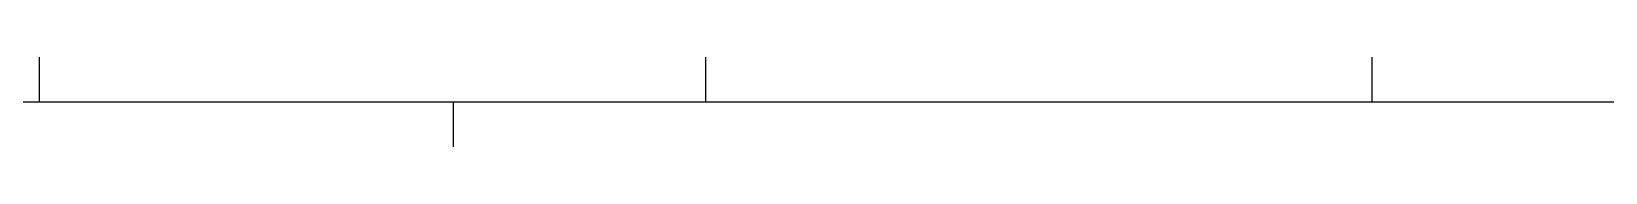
# Model space of a CAD drawing. Extents: x 14 to 1178, y 12 to 836.
# Drawn here: x 599.7 to 659.7, y 828.5 to 831.9 of the extents above; entities that cross this region are included whole.
import ezdxf

# ---------------------------------------------------------------- set-up
doc = ezdxf.new("R2010")
doc.units = 0
doc.layers.add('Gibson-Explorer-00-1958', color=7, linetype='CONTINUOUS')

msp = doc.modelspace()

# ---------------------------------------------------------------- linework, layer by layer
at = {"layer": 'Gibson-Explorer-00-1958', "color": 7}
for points in [[(600.014342, 830.196536), (600.014342, 831.877558)], [(625.414342, 830.196536), (625.414342, 831.877558)], [(650.814341, 830.196536), (650.814341, 831.877558)], [(14.341933, 830.168632), (1161.689961, 830.168632)]]:
    msp.add_lwpolyline(points, dxfattribs=at)
at = {"layer": 'Gibson-Explorer-00-1958', "color": 1}
for points in [[(600.014342, 830.196536), (600.014342, 831.877558)], [(625.414342, 830.196536), (625.414342, 831.877558)], [(650.814341, 830.196536), (650.814341, 831.877558)], [(14.341933, 830.168632), (1161.689961, 830.168632)], [(615.778782, 830.191703), (615.778782, 828.458647)]]:
    msp.add_lwpolyline(points, dxfattribs=at)

doc.saveas('drawing.dxf')
